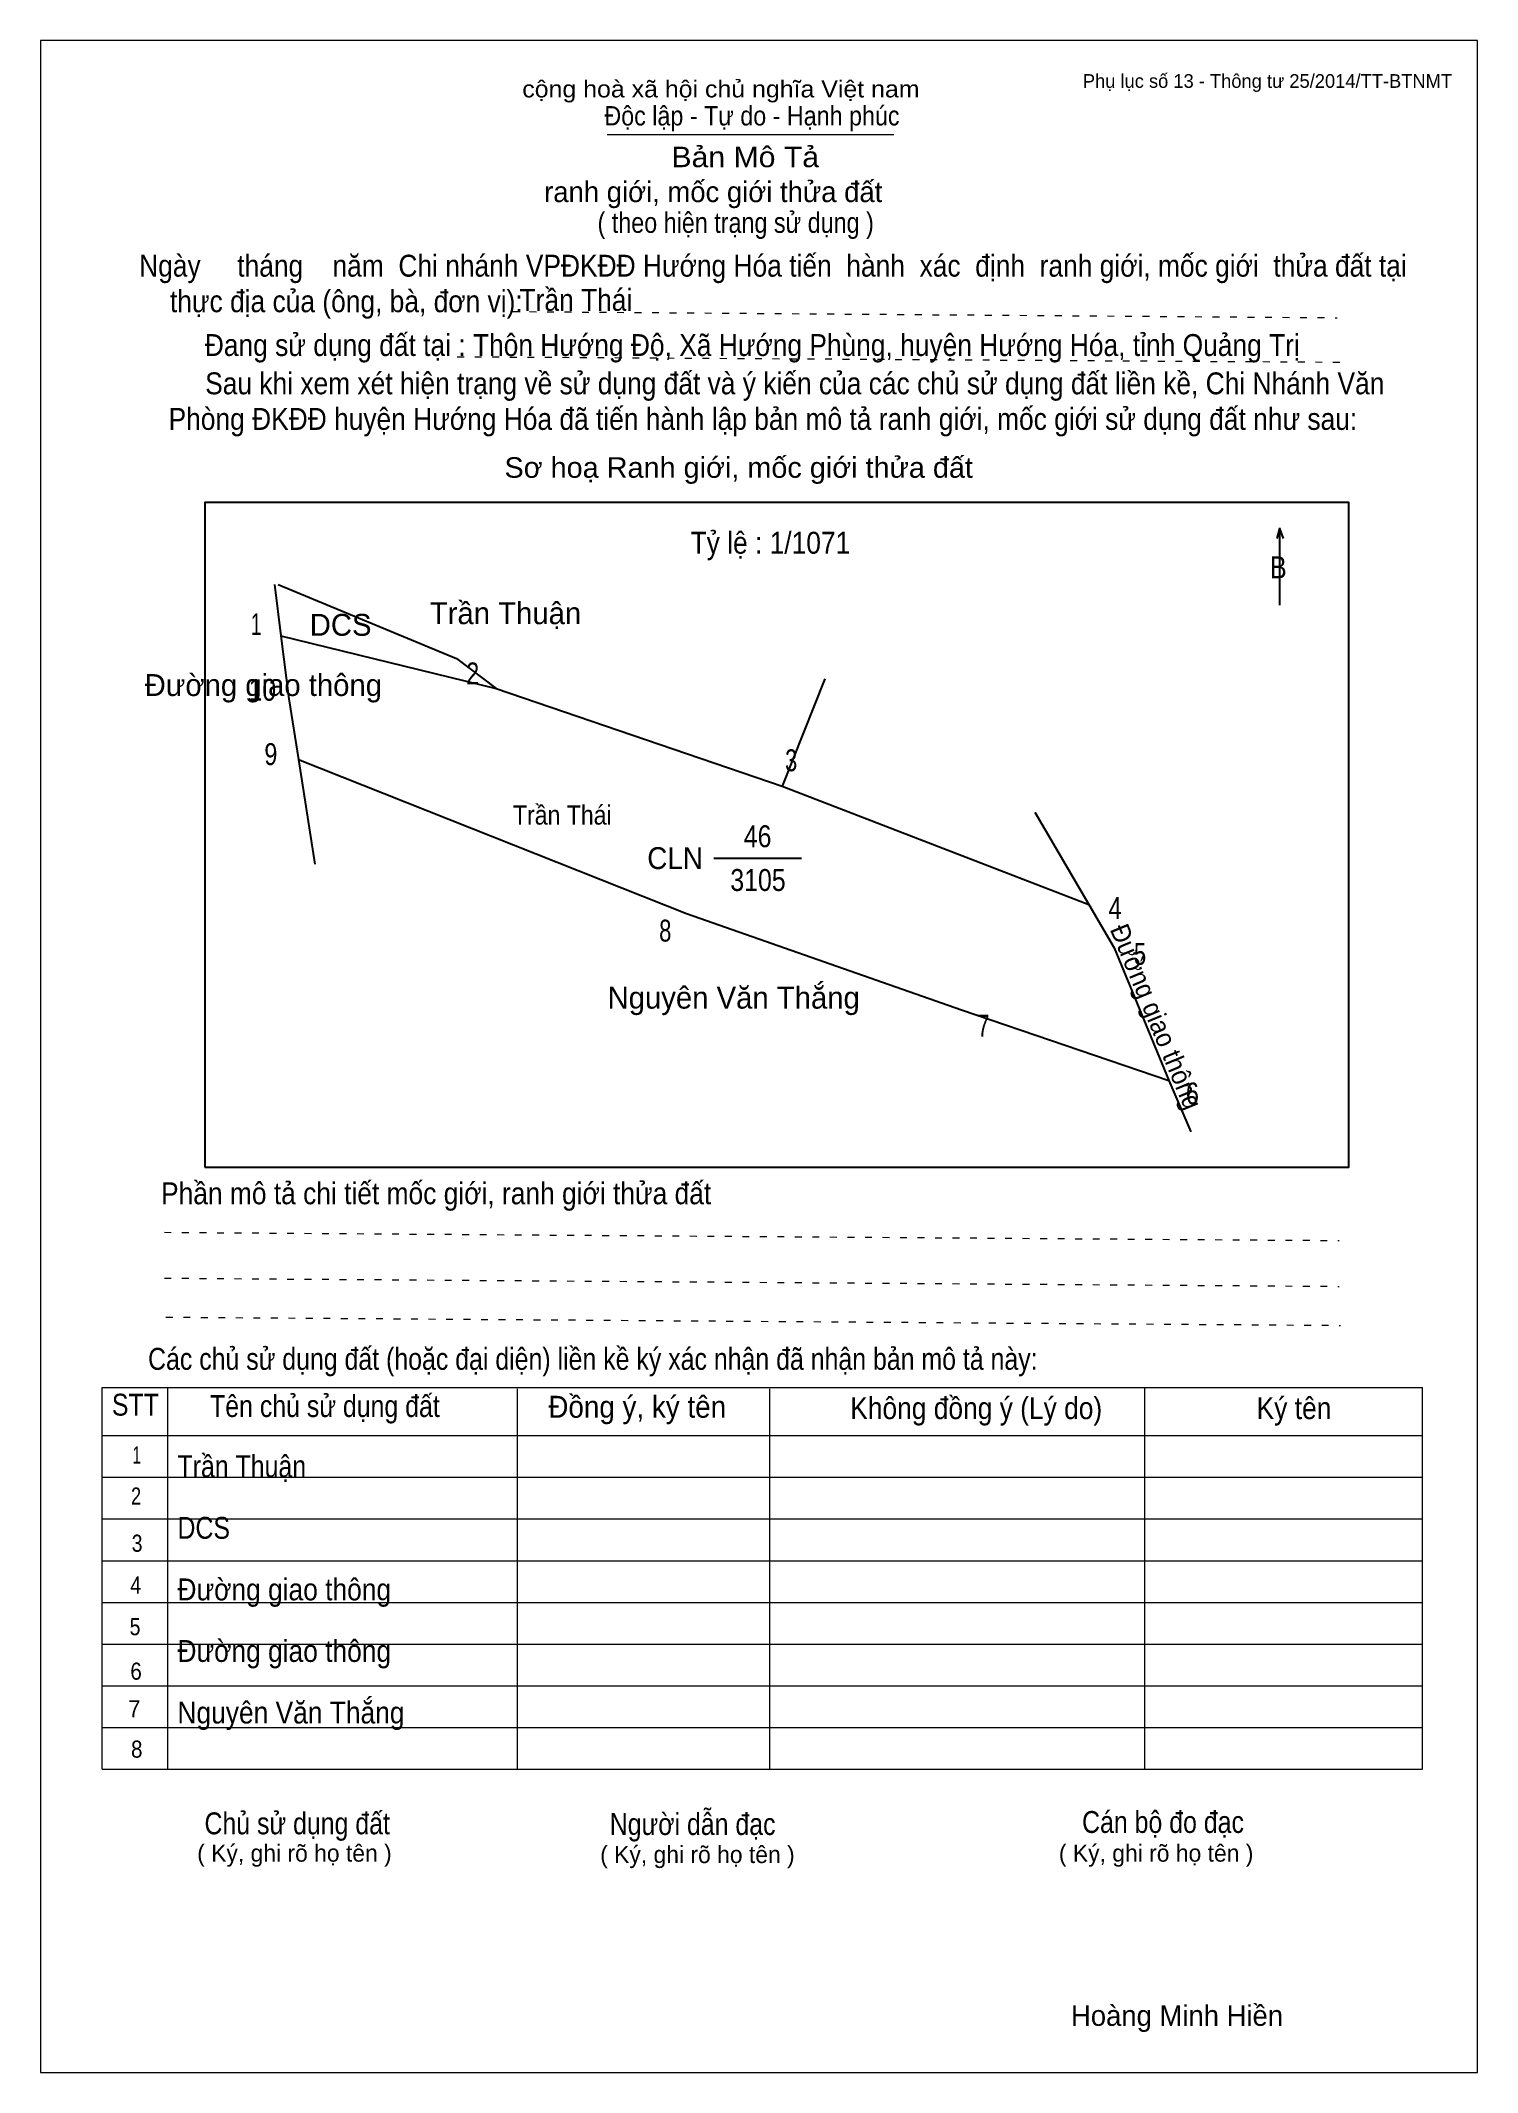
# Model space of a CAD drawing. Header units: centimetres. Extents: x 0 to 21, y 0 to 29.7.
import ezdxf
from ezdxf.enums import TextEntityAlignment as Align

# ---------------------------------------------------------------- set-up
doc = ezdxf.new("R2010")
doc.units = ezdxf.units.CM
doc.header["$LTSCALE"] = 0.13
doc.linetypes.add('DOTTED', pattern=[1.5, 0.3, -1.2])
for name, color, linetype, lineweight in [('1', 7, 'Continuous', 13), ('33', 7, 'Continuous', 25), ('6', 7, 'Continuous', 25), ('62', 7, 'Continuous', 13)]:
    doc.layers.add(name, color=color, linetype=linetype, lineweight=lineweight)
for name, color, linetype in [('2', 7, 'Continuous'), ('32', 7, 'Continuous'), ('34', 7, 'Continuous'), ('51', 7, 'Continuous'), ('63', 7, 'Continuous')]:
    doc.layers.add(name, color=color, linetype=linetype)

msp = doc.modelspace()

# ---------------------------------------------------------------- linework, layer by layer
at = {"layer": '1'}
msp.add_lwpolyline([(21, 0), (21, 29.7), (0, 29.7), (0, 0)], close=True, dxfattribs=at)
at = {"layer": '33'}
msp.add_line((9.84, 17.75), (11.12, 17.75), dxfattribs=at)
at = {"layer": '6'}
for p, q in [((11.46, 20.37), (10.84, 18.8)), ((14.53, 18.42), (15.32, 17.07)), ((16.49, 14.5), (16.81, 13.75))]:
    msp.add_line(p, q, dxfattribs=at)
for points in [[(3.42, 21.75), (3.51, 21), (3.63, 20.08)], [(3.47, 21.75), (6.08, 20.67), (6.66, 20.23)], [(3.51, 21), (6.66, 20.23), (10.84, 18.8), (15.32, 17.07)], [(3.63, 20.08), (3.77, 19.19), (4.01, 17.66)], [(3.77, 19.19), (9.44, 16.94), (13.46, 15.53), (16.49, 14.5)], [(15.32, 17.07), (15.69, 16.44), (16.49, 14.5)]]:
    msp.add_lwpolyline(points, dxfattribs=at)
at = {"layer": '62'}
for p, q in [((8.28, 28.33), (12.47, 28.33)), ((0.9, 10.01), (20.2, 10.01)), ((0.9, 4.43), (0.9, 10.01)), ((1.86, 4.43), (1.86, 10.01)), ((6.97, 4.43), (6.97, 9.99)), ((10.66, 4.43), (10.66, 9.99)), ((16.14, 4.43), (16.14, 10.01)), ((20.2, 4.43), (20.2, 10.01)), ((0.9, 9.31), (20.2, 9.31)), ((0.9, 8.7), (20.2, 8.7)), ((0.9, 8.09), (20.2, 8.09)), ((0.9, 7.48), (20.2, 7.48)), ((0.9, 6.87), (20.2, 6.87)), ((0.9, 6.26), (20.2, 6.26)), ((0.9, 5.65), (20.2, 5.65)), ((0.9, 5.04), (20.2, 5.04)), ((0.9, 4.43), (20.2, 4.43))]:
    msp.add_line(p, q, dxfattribs=at)
at = {"layer": '62', "linetype": 'DOTTED'}
for p, q in [((6.89, 25.74), (18.95, 25.65)), ((6.09, 25.08), (19.04, 25)), ((1.81, 12.28), (18.98, 12.16)), ((1.81, 11.61), (18.98, 11.49)), ((1.83, 11.04), (19, 10.92))]:
    msp.add_line(p, q, dxfattribs=at)
at = {"layer": '62', "lineweight": 25}
for p, q in [((18.11, 22.58), (18.11, 21.45)), ((18.11, 22.57), (18.07, 22.42)), ((18.11, 22.57), (18.16, 22.42))]:
    msp.add_line(p, q, dxfattribs=at)
msp.add_lwpolyline([(2.4, 13.23), (19.12, 13.23), (19.12, 22.95), (2.4, 22.95)], close=True, dxfattribs=at)

# ---------------------------------------------------------------- texts
at = {"layer": '2', "width": 0.9}
msp.add_text('Trần Thái', height=0.2801, dxfattribs=at).set_placement((7.625, 18.24), align=Align.CENTER)
at = {"layer": '2', "width": 0.95}
msp.add_text('Đường giao thông', height=0.2801, rotation=292.534, dxfattribs=at).set_placement((16.177, 15.379), align=Align.CENTER)
at = {"layer": '32'}
for s, width, p in [('1', 0.65, (3.15, 21.01)), ('2', 0.8, (6.315, 20.29)), ('10', 0.85, (3.24, 20.05)), ('9', 0.8, (3.365, 19.11)), ('3', 0.75, (10.97, 19.02)), ('4', 0.8, (15.705, 16.86)), ('8', 0.75, (9.13, 16.53)), ('5', 0.75, (16.07, 16.19)), ('7', 0.75, (13.78, 15.14)), ('6', 0.8, (16.835, 14.15))]:
    msp.add_text(s, height=0.32, dxfattribs=dict(at, width=width)).set_placement(p, align=Align.CENTER)
at = {"layer": '33'}
for s, p in [('Trần Thuận', (6.795, 21.17)), ('DCS', (4.385, 21)), ('Đường giao thông', (3.255, 20.12)), ('Đường giao thông', (3.255, 20.12)), ('Nguyên Văn Thắng', (10.13, 15.55))]:
    msp.add_text(s, height=0.32, dxfattribs=at).set_placement(p, align=Align.CENTER)
at = {"layer": '33', "width": 0.85}
for s, p in [('46', (10.48, 17.91)), ('3105', (10.485, 17.27))]:
    msp.add_text(s, height=0.32, dxfattribs=at).set_placement(p, align=Align.CENTER)
at = {"layer": '33', "width": 0.95}
msp.add_text('CLN', height=0.32, dxfattribs=at).set_placement((9.68, 17.59), align=Align.RIGHT)
at = {"layer": '34'}
for s, width, p in [('Trần Thái', 0.9, (7, 25.75)), ('Trần Thuận', 0.85, (2, 8.7)), ('DCS', 0.85, (2, 7.8)), ('Đường giao thông', 0.9, (2, 6.9)), ('Đường giao thông', 0.9, (2, 6)), ('Nguyên Văn Thắng', 0.9, (2, 5.1))]:
    msp.add_text(s, height=0.32, dxfattribs=dict(at, width=width)).set_placement(p)
at = {"layer": '51', "width": 0.9}
msp.add_text('Tỷ lệ : 1/1071', height=0.32, dxfattribs=at).set_placement((9.5, 22.2))
at = {"layer": '62'}
for s, height, width, p in [('cộng hoà xã hội chủ nghĩa Việt nam', 0.2474, 1.1, (7.04, 28.87)), ('Độc lập - Tự do - Hạnh phúc', 0.2828, 0.9, (8.24, 28.46)), ('Bản Mô Tả', 0.3, 1.1, (9.22, 27.85)), ('( theo hiện trạng sử dụng )', 0.3, 0.85, (8.14, 26.89)), ('Ngày     tháng    năm  Chi nhánh VPĐKĐĐ Hướng Hóa tiến  hành  xác  định  ranh giới, mốc giới  thửa đất tại ', 0.32, 0.9, (1.44, 26.25)), ('thực địa của (ông, bà, đơn vị): ', 0.32, 0.9, (1.89, 25.73)), ('Đang sử dụng đất tại : Thôn Hướng Độ, Xã Hướng Phùng, huyện Hướng Hóa, tỉnh Quảng Trị', 0.32, 0.9, (2.4, 25.09)), ('     Sau khi xem xét hiện trạng về sử dụng đất và ý kiến của các chủ sử dụng đất liền kề, Chi Nhánh Văn ', 0.32, 0.9, (1.87, 24.53)), ('Phòng ĐKĐĐ huyện Hướng Hóa đã tiến hành lập bản mô tả ranh giới, mốc giới sử dụng đất như sau:', 0.32, 0.9, (1.87, 24.01)), ('Sơ hoạ Ranh giới, mốc giới thửa đất', 0.3, 1.05, (6.78, 23.31)), ('B', 0.32, 0.85, (17.97, 21.84)), ('Phần mô tả chi tiết mốc giới, ranh giới thửa đất ', 0.32, 0.9, (1.76, 12.69)), ('Các chủ sử dụng đất (hoặc đại diện) liền kề ký xác nhận đã nhận bản mô tả này:', 0.32, 0.85, (1.57, 10.27))]:
    msp.add_text(s, height=height, dxfattribs=dict(at, width=width)).set_placement(p)
msp.add_text('ranh giới, mốc giới thửa đất', height=0.3, dxfattribs=at).set_placement((7.36, 27.34))
for s, height, width, p in [('STT', 0.32, 0.85, (1.385, 9.6)), ('Tên chủ sử dụng đất', 0.32, 0.85, (4.155, 9.58)), ('Đồng ý, ký tên', 0.32, 0.95, (8.72, 9.57)), ('Không đồng ý (Lý do)', 0.32, 0.9, (13.675, 9.55)), ('Ký tên', 0.32, 0.9, (18.32, 9.55)), ('1', 0.25, 0.7, (1.405, 8.9)), ('2', 0.25, 0.8, (1.395, 8.3)), ('3', 0.25, 0.85, (1.41, 7.61)), ('4', 0.25, 0.85, (1.39, 7)), ('5', 0.25, 0.85, (1.38, 6.39)), ('6', 0.25, 0.9, (1.395, 5.74)), ('7', 0.25, 0.95, (1.37, 5.19)), ('8', 0.25, 0.9, (1.405, 4.6)), ('Người dẫn đạc', 0.32, 0.85, (9.53, 3.47)), ('Chủ sử dụng đất', 0.32, 0.85, (3.75, 3.48)), ('Cán bộ đo đạc', 0.32, 0.85, (16.405, 3.5))]:
    msp.add_text(s, height=height, dxfattribs=dict(at, width=width)).set_placement(p, align=Align.CENTER)
for p in [(3.71, 3.08), (9.6, 3.06), (16.305, 3.08)]:
    msp.add_text('( Ký, ghi rõ họ tên )', height=0.25, dxfattribs=at).set_placement(p, align=Align.CENTER)
at = {"layer": '63'}
msp.add_text('Phụ lục số 13 - Thông tư 25/2014/TT-BTNMT', height=0.2, dxfattribs=at).set_placement((20.63, 29.01), align=Align.RIGHT)
msp.add_text('Hoàng Minh Hiền', height=0.3, dxfattribs=at).set_placement((16.61, 0.68), align=Align.CENTER)

doc.saveas('drawing.dxf')
